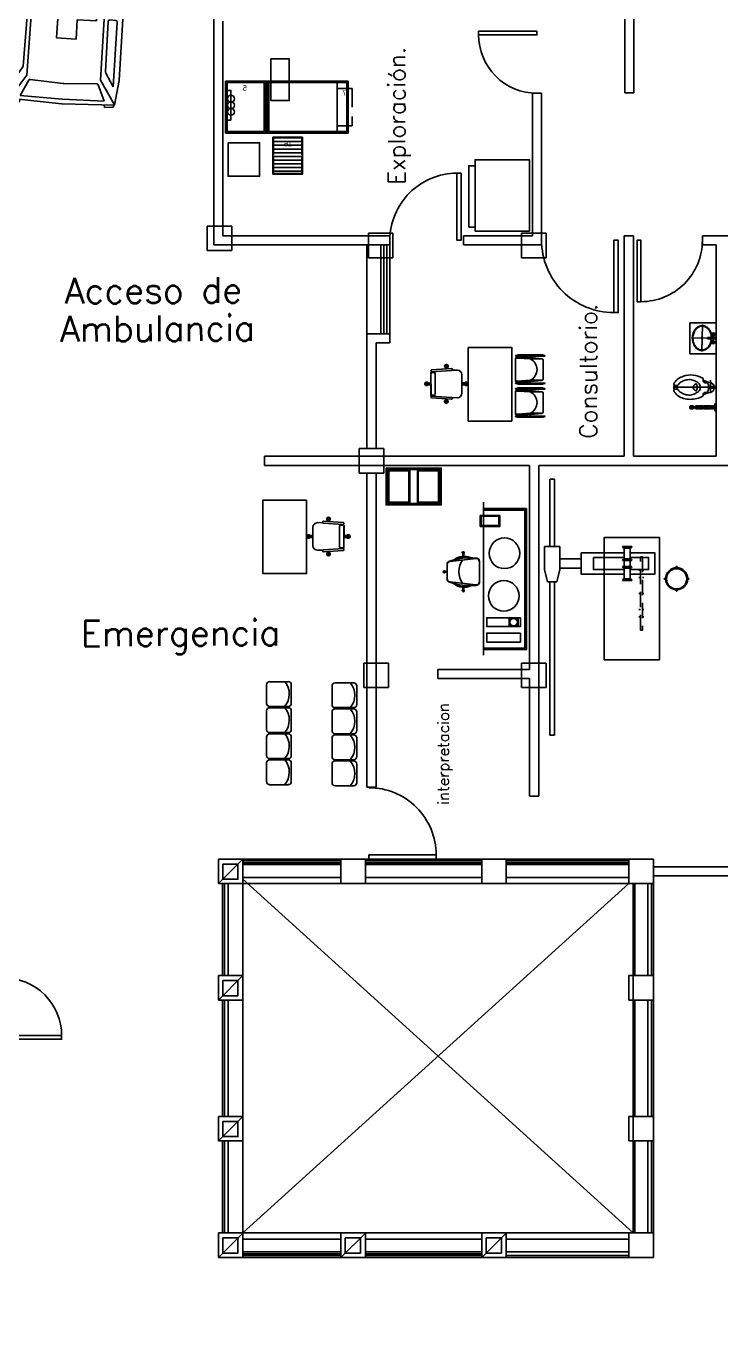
# Model space of a CAD drawing. Header units: millimetres. Extents: x -1615 to -538, y 177 to 397.
# Drawn here: x -799.21 to -787.87, y 265.32 to 286.72 of the extents above; entities that cross this region are included whole.
import ezdxf
from ezdxf.enums import TextEntityAlignment as Align

# ---------------------------------------------------------------- set-up
doc = ezdxf.new("R2010")
doc.units = ezdxf.units.MM
doc.linetypes.add('HIDDEN', pattern=[0.375, 0.25, -0.125])
for name, color, linetype in [('AUX', 8, 'Continuous'), ('LOCALES', 2, 'Continuous'), ('MOB', 7, 'Continuous'), ('MUEBLES', 9, 'Continuous'), ('MUROS', 1, 'Continuous'), ('MUROS2', 9, 'Continuous'), ('NOMBRES', 9, 'Continuous'), ('P-1', 1, 'Continuous'), ('TEX', 2, 'Continuous'), ('VENTANAS', 4, 'Continuous')]:
    doc.layers.add(name, color=color, linetype=linetype)
doc.styles.add('ROMANS', font='ROMANS.shx')
doc.styles.add('STYLE6', font='stylu.ttf', dxfattribs={"height": 0.1})

# ---------------------------------------------------------------- blocks, each defined once
blk = doc.blocks.new('OVALIN')
for p, q in [((0, -0.482), (0, 0)), ((0.11, -0.04), (-0.11, -0.04)), ((0.27, -0.267), (-0.27, -0.267))]:
    blk.add_line(p, q)
blk.add_lwpolyline([(0.017, -0.071, -0.057947), (0.094, -0.084, -0.080358), (0.171, -0.123, -0.109726), (0.229, -0.189, -0.129522), (0.25, -0.266, -0.129491), (0.229, -0.343, -0.109705), (0.171, -0.409, -0.080358), (0.094, -0.448, -0.070455), (0, -0.462, -0.070437), (-0.094, -0.448, -0.080344), (-0.171, -0.409, -0.109805), (-0.23, -0.343, -0.12938), (-0.25, -0.266, -0.129412), (-0.23, -0.189, -0.109828), (-0.171, -0.123, -0.080344), (-0.094, -0.084, -0.058052), (-0.017, -0.071, -0.05693)], format="xyb")
at = {"elevation": 0.472}
blk.add_lwpolyline([(0.016, -0.081, -0.057902), (0.091, -0.094, -0.080358), (0.165, -0.131, -0.109781), (0.221, -0.194, -0.129604), (0.24, -0.266, -0.129578), (0.221, -0.338, -0.109763), (0.165, -0.401, -0.080358), (0.091, -0.438, -0.070455), (0, -0.452, -0.070437), (-0.091, -0.438, -0.080344), (-0.165, -0.401, -0.109849), (-0.221, -0.338, -0.129486), (-0.24, -0.266, -0.129512), (-0.221, -0.194, -0.109867), (-0.165, -0.131, -0.080344), (-0.091, -0.094, -0.058006), (-0.016, -0.081, -0.05693)], format="xyb", dxfattribs=at)
for points in [[(-0.105, -0.04, 0.119733), (-0.08, -0.065, 0.119733), (-0.055, -0.04, 0.119733), (-0.08, -0.014, 0.119733)], [(0.105, -0.04, -0.119733), (0.08, -0.065, -0.119733), (0.055, -0.04, -0.119733), (0.08, -0.014, -0.119733)]]:
    blk.add_lwpolyline(points, format="xyb", close=True)
blk.add_lwpolyline([(-0.02, -0.007), (-0.013, -0.157), (0.012, -0.157), (0.02, -0.007)], close=True)
for centre, radius in [((-0.08, -0.04), 0.03), ((-0.08, -0.04), 0.00268), ((0, -0.266, 0.472), 0.0157), ((0.08, -0.04), 0.03), ((0.08, -0.04), 0.00268)]:
    blk.add_circle(centre, radius)
blk = doc.blocks.new('SILLA-1')
for p, q in [((-0.1, 0.244), (-0.189, 0.252)), ((-0.108, 0.254), (-0.108, 0.256)), ((-0.093, 0.239), (0.228, 0.195)), ((0.23, 0.225), (-0.091, 0.269)), ((-0.024, 0.26), (-0.021, 0.302)), ((-0.021, 0.302), (0.009, 0.3)), ((-0.017, 0.259), (-0.014, 0.302)), ((-0.002, 0.256), (0.001, 0.301)), ((0.006, 0.255), (0.009, 0.3)), ((-0.346, 0.052), (-0.348, 0.022)), ((-0.28, 0.024), (-0.348, 0.029)), ((-0.28, 0.017), (-0.348, 0.022)), ((-0.279, 0.04), (-0.347, 0.044)), ((-0.278, 0.047), (-0.346, 0.052)), ((-0.269, 0.182), (-0.29, -0.118)), ((0.167, 0.167), (0.144, -0.162)), ((0.217, 0.183), (0.188, 0.185)), ((0.213, -0.167), (0.236, 0.162)), ((0.215, -0.18), (0.24, 0.174)), ((0.228, 0.005), (0.296, 0)), ((0.229, 0.012), (0.297, 0.007)), ((0.239, 0.204), (0.239, 0.214)), ((0.297, 0.007), (0.295, -0.022)), ((-0.131, -0.202), (-0.22, -0.198)), ((-0.14, -0.211), (-0.14, -0.214)), ((-0.123, -0.199), (0.201, -0.199)), ((0.192, -0.186), (0.163, -0.184)), ((0.21, -0.209), (0.21, -0.219)), ((0.227, -0.01), (0.295, -0.015)), ((0.227, -0.018), (0.295, -0.022)), ((0.199, -0.228), (-0.125, -0.228)), ((-0.058, -0.228), (-0.06, -0.271)), ((-0.06, -0.271), (-0.031, -0.273)), ((-0.05, -0.228), (-0.053, -0.272)), ((-0.035, -0.228), (-0.038, -0.273)), ((-0.027, -0.228), (-0.031, -0.273))]:
    blk.add_line(p, q)
for points in [[(-0.376, 0.054), (-0.378, 0.024)], [(-0.278, 0.047), (-0.28, 0.017)], [(0.229, 0.012), (0.227, -0.018)]]:
    blk.add_lwpolyline(points)
for centre, radius, start, end in [((-0.194, 0.177), 0.075, 86.0766, 176.0766), ((-0.092, 0.253), 0.016, 86.0766, 176.0766), ((-0.092, 0.255), 0.016, 176.0766, 266.0766), ((-0.006, 0.301), 0.03, 296.0766, 236.0766), ((-0.006, 0.301), 0.0102, 356.0766, 176.0766), ((0.229, 0.215), 0.01, 356.0766, 86.0766), ((-0.347, 0.037), 0.03, 26.0766, 326.0766), ((-0.347, 0.037), 0.0102, 86.0766, 266.0766), ((0.187, 0.165), 0.02, 86.0766, 176.0766), ((0.216, 0.163), 0.02, 356.0766, 86.0766), ((0.218, 0.174), 0.0215, 359.1541, 79.6333), ((0.229, 0.205), 0.01, 266.0766, 356.0766), ((0.296, -0.007), 0.03, 206.0766, 146.0766), ((0.296, -0.007), 0.0102, 266.0766, 86.0766), ((-0.215, -0.123), 0.075, 176.0766, 266.0766), ((-0.124, -0.215), 0.016, 86.0766, 176.0766), ((-0.124, -0.212), 0.016, 176.0766, 266.0766), ((0.164, -0.164), 0.02, 176.0766, 266.0766), ((0.193, -0.166), 0.02, 266.0766, 356.0766), ((0.194, -0.177), 0.0215, 272.5199, 352.9991), ((0.2, -0.209), 0.01, 356.0766, 86.0766), ((-0.045, -0.272), 0.03, 116.0766, 56.0766), ((-0.045, -0.272), 0.0102, 176.0766, 356.0766), ((0.2, -0.218), 0.01, 266.0766, 356.0766)]:
    blk.add_arc(centre, radius, start, end)
blk = doc.blocks.new('8140127')
at = {"layer": 'MOB'}
for p, q in [((-0.248, 0.462), (-0.248, 0.042)), ((-0.248, 0.462), (-0.238, 0.462)), ((-0.248, 0.462), (-0.238, 0.462)), ((-0.248, 0.462), (-0.238, 0.462)), ((-0.248, 0.462), (-0.238, 0.462)), ((-0.248, 0.462), (-0.238, 0.462)), ((-0.248, 0.042), (-0.248, 0.462)), ((-0.238, 0.479), (-0.238, 0.487)), ((-0.238, 0.479), (-0.238, 0.48)), ((-0.238, 0.462), (-0.238, 0.48)), ((-0.238, 0.262), (-0.238, 0.48)), ((-0.238, 0.462), (-0.238, 0.432)), ((-0.228, 0.483), (-0.228, 0.487)), ((-0.228, 0.48), (-0.228, 0.483)), ((-0.228, 0.48), (-0.228, 0.477)), ((-0.228, 0.262), (-0.228, 0.48)), ((-0.228, 0.48), (-0.228, 0.262)), ((-0.184, 0.443), (-0.203, 0.252)), ((-0.184, 0.443), (-0.184, 0.443)), ((-0.178, 0.456), (-0.183, 0.252)), ((-0.164, 0.462), (0.148, 0.462)), ((0.167, 0.252), (0.161, 0.456)), ((0.168, 0.443), (0.187, 0.252)), ((0.212, 0.479), (0.212, 0.487)), ((0.212, 0.462), (0.212, 0.479)), ((0.212, 0.462), (0.212, 0.262)), ((0.212, 0.279), (0.212, 0.462)), ((0.222, 0.479), (0.222, 0.487)), ((0.222, 0.273), (0.222, 0.487)), ((0.222, 0.479), (0.222, 0.262)), ((0.222, 0.462), (0.232, 0.462)), ((0.232, 0.462), (0.232, 0.042)), ((-0.238, 0.262), (-0.238, 0.185)), ((-0.218, 0.252), (-0.203, 0.252)), ((-0.218, 0.252), (-0.203, 0.252)), ((-0.204, 0.242), (-0.218, 0.242)), ((-0.204, 0.242), (-0.211, 0.034)), ((-0.204, 0.242), (-0.203, 0.252)), ((-0.195, 0.052), (-0.183, 0.252)), ((-0.183, 0.252), (-0.183, 0.252)), ((0.181, 0.045), (0.167, 0.252)), ((0.187, 0.252), (0.195, 0.034)), ((0.202, 0.252), (0.187, 0.252)), ((0.187, 0.252), (0.202, 0.252)), ((0.202, 0.242), (0.187, 0.242)), ((0.212, 0.262), (0.212, 0.279)), ((0.222, 0.252), (0.222, 0.273)), ((0.222, 0.265), (0.222, 0.168)), ((0.222, 0.242), (0.222, 0.265)), ((0.222, 0.252), (0.222, 0.242)), ((0.222, 0.242), (0.222, 0.205)), ((-0.248, 0.042), (-0.238, 0.042)), ((-0.248, 0.042), (-0.238, 0.042)), ((-0.248, 0.042), (-0.238, 0.042)), ((-0.248, 0.042), (-0.238, 0.042)), ((-0.248, 0.042), (-0.238, 0.042)), ((-0.238, 0.185), (-0.238, 0.024)), ((-0.238, 0.042), (-0.238, 0.072)), ((-0.238, 0.042), (-0.238, 0.023)), ((-0.238, 0.024), (-0.238, 0.017)), ((-0.238, 0.024), (-0.238, 0.023)), ((-0.228, 0.205), (-0.228, 0.205)), ((-0.228, 0.185), (-0.228, 0.023)), ((-0.228, 0.023), (-0.228, 0.185)), ((-0.228, 0.024), (-0.228, 0.017)), ((-0.228, 0.024), (-0.228, 0.023)), ((-0.205, 0.205), (-0.218, 0.205)), ((-0.205, 0.195), (-0.218, 0.195)), ((-0.195, 0.042), (-0.195, 0.052)), ((-0.195, 0.042), (-0.195, 0.032)), ((-0.183, 0.012), (-0.192, 0.012)), ((-0.183, 0.012), (-0.166, 0.012)), ((-0.175, 0.012), (0.161, 0.012)), ((-0.166, 0.012), (-0.166, 0.013)), ((0.167, 0.012), (0.156, 0.012)), ((0.167, 0.012), (0.175, 0.012)), ((0.181, 0.045), (0.181, 0.032)), ((0.188, 0.205), (0.202, 0.205)), ((0.189, 0.195), (0.202, 0.195)), ((0.212, 0.185), (0.212, 0.024)), ((0.212, 0.024), (0.212, 0.017)), ((0.222, 0.185), (0.222, 0.024)), ((0.222, 0.042), (0.232, 0.042)), ((0.222, 0.024), (0.222, 0.017))]:
    blk.add_line(p, q, dxfattribs=at)
for centre in [(-0.233, 0.487), (0.217, 0.487), (-0.233, 0.017), (0.217, 0.017)]:
    blk.add_circle(centre, 0.005, dxfattribs=at)
for centre, radius, start, end in [((-0.164, 0.442), 0.02, 90, 177.2737), ((0.148, 0.442), 0.02, 2.7263, 90), ((-0.218, 0.262), 0.02, 180, 270), ((-0.218, 0.262), 0.01, 180, 270), ((-0.218, 0.262), 0.01, 180, 270), ((-0.008, 0.168), 0.194, 25.6954, 154.3046), ((0.202, 0.262), 0.01, 270, 0), ((0.202, 0.262), 0.02, 270, 360), ((-0.218, 0.185), 0.02, 90, 180), ((-0.218, 0.185), 0.01, 90, 180), ((-0.192, 0.032), 0.02, 175.2364, 270), ((-0.175, 0.032), 0.02, 180, 270), ((0.161, 0.032), 0.02, 270, 0), ((0.175, 0.032), 0.02, 270, 4.7636), ((0.202, 0.185), 0.02, 0, 90), ((0.202, 0.185), 0.01, 360, 90)]:
    blk.add_arc(centre, radius, start, end, dxfattribs=at)
blk = doc.blocks.new('RIEL')
at = {"layer": 'MOB'}
for p, q in [((0.017, 0.6), (-0.017, 0.6)), ((-0.017, 0.38), (-0.041, 0.38)), ((-0.017, 0.263), (-0.041, 0.263)), ((0.017, 0.38), (0.041, 0.38)), ((0.017, 0.263), (0.041, 0.263)), ((-0.017, 0), (-0.041, 0)), ((0.017, 0), (0.041, 0)), ((-0.017, -0.263), (-0.041, -0.263)), ((-0.017, -0.38), (-0.041, -0.38)), ((0.017, -0.263), (0.041, -0.263)), ((0.017, -0.38), (0.041, -0.38)), ((-0.017, -0.6), (0.017, -0.6))]:
    blk.add_line(p, q, dxfattribs=at)
at = {"layer": 'MOB', "linetype": 'HIDDEN'}
for p, q in [((-0.017, 0.6), (-0.017, -0.6)), ((0.017, -0.6), (0.017, 0.6))]:
    blk.add_line(p, q, dxfattribs=at)
blk = doc.blocks.new('1080102')
at = {"layer": 'MOB'}
for p, q in [((0.01, 0.184), (0.01, 0.169)), ((0.025, 0.184), (0.025, 0.169)), ((-0.178, -0.004), (-0.163, -0.004)), ((-0.178, -0.019), (-0.163, -0.019)), ((0.01, -0.191), (0.01, -0.206)), ((0.025, -0.191), (0.025, -0.206)), ((0.197, -0.004), (0.212, -0.004)), ((0.197, -0.019), (0.212, -0.019))]:
    blk.add_line(p, q, dxfattribs=at)
for radius in [0.18, 0.165]:
    blk.add_circle((0.017, -0.011), radius, dxfattribs=at)
for centre, start, end in [((0.017, 0.184), 358.8979, 181.1021), ((-0.178, -0.011), 88.8979, 271.1021), ((0.017, -0.206), 178.8979, 1.1021), ((0.212, -0.011), 268.8979, 91.1021)]:
    blk.add_arc(centre, 0.0075, start, end, dxfattribs=at)
blk = doc.blocks.new('2320105')
at = {"layer": 'MOB'}
for p, q in [((-0.122, 0.117), (-0.122, -0.063)), ((0.198, 0.117), (-0.122, 0.117)), ((0.183, 0.102), (-0.107, 0.102)), ((-0.107, -0.048), (-0.107, 0.102)), ((0.183, -0.048), (0.183, 0.102)), ((0.198, -0.063), (0.198, 0.117)), ((-0.122, -0.063), (0.198, -0.063)), ((0.183, -0.048), (-0.107, -0.048))]:
    blk.add_line(p, q, dxfattribs=at)
blk = doc.blocks.new('RAYX')
at = {"layer": 'MOB'}
for p, q in [((1.2625, 1.95), (1.3375, 1.95)), ((1.2625, 0.85), (1.2625, 1.95)), ((1.3375, 0.85), (1.3375, 1.95)), ((0, 0.85), (0.15, 0.85)), ((0.025, 0.825), (0.125, 0.825)), ((0.025, 0.825), (0.025, 0.65)), ((0.025, 0.65), (0.125, 0.65)), ((0.125, 0.825), (0.125, 0.65)), ((0.825, 0.65), (1.175, 0.65)), ((1.175, 0.85), (1.425, 0.85)), ((1.175, 0.475), (1.175, 0.85)), ((1.425, 0.475), (1.425, 0.85)), ((0, 0.625), (0.15, 0.625)), ((0, 0.525), (0.15, 0.525)), ((0.025, 0.625), (0.025, 0.525)), ((0.025, 0.5), (0.025, 0.325)), ((0.025, 0.5), (0.125, 0.5)), ((0.125, 0.625), (0.125, 0.525)), ((0.125, 0.5), (0.125, 0.325)), ((0.825, 0.5), (1.175, 0.5)), ((1.175, 0.475), (1.225, 0.275)), ((1.425, 0.475), (1.375, 0.275)), ((0, 0.3), (0.15, 0.3)), ((0.025, 0.325), (0.125, 0.325)), ((1.225, 0.275), (1.375, 0.275)), ((1.2625, 0.275), (1.2625, -2.225)), ((1.3375, 0.275), (1.3375, -2.225)), ((1.3375, -2.225), (1.2625, -2.225))]:
    blk.add_line(p, q, dxfattribs=at)
blk.add_lwpolyline([(-0.45, -1), (-0.45, 1), (0.45, 1), (0.45, -1)], close=True, dxfattribs=at)
for points in [[(0.025, 0.75), (-0.375, 0.75), (-0.375, 0.4), (0.025, 0.4)], [(0.025, 0.675), (-0.275, 0.675), (-0.275, 0.475), (0.025, 0.475)], [(0.825, 0.75), (0.125, 0.75)], [(0.125, 0.4), (0.825, 0.4), (0.825, 0.75)], [(0.125, 0.475), (0.625, 0.475), (0.625, 0.675)], [(0.625, 0.675), (0.125, 0.675)]]:
    blk.add_lwpolyline(points, dxfattribs=at)
for centre, start, end in [((0.025, 0.85), 180, 270), ((0.025, 0.625), 90, 180), ((0.125, 0.85), 270, 0), ((0.125, 0.625), 0, 90), ((0.025, 0.525), 180, 270), ((0.125, 0.525), 270, 0), ((0.025, 0.3), 90, 180), ((0.125, 0.3), 0, 90)]:
    blk.add_arc(centre, 0.025, start, end, dxfattribs=at)
blk = doc.blocks.new('8140069')
at = {"layer": 'MOB'}
for p, q in [((0.136, 0.259), (-0.109, 0.259)), ((0.022, 0.303), (0.005, 0.303)), ((0.005, 0.259), (0.005, 0.303)), ((0.022, 0.259), (0.022, 0.303)), ((-0.296, 0.002), (-0.296, -0.015)), ((-0.237, 0.002), (-0.296, 0.002)), ((-0.206, 0.002), (-0.228, 0.002)), ((-0.152, 0.214), (-0.203, -0.216)), ((0.179, 0.214), (0.23, -0.216)), ((0.233, 0.002), (0.261, 0.002)), ((0.27, 0.002), (0.323, 0.002)), ((0.323, -0.015), (0.323, 0.002)), ((-0.238, -0.015), (-0.296, -0.015)), ((-0.208, -0.015), (-0.229, -0.015)), ((0.235, -0.015), (0.262, -0.015)), ((0.271, -0.015), (0.323, -0.015)), ((-0.16, -0.271), (0.187, -0.271))]:
    blk.add_line(p, q, dxfattribs=at)
for centre, radius, start, end in [((0.878, -0.127), 1.092, 161.7814, 184.6561), ((-0.109, 0.209), 0.05, 90, 173.2188), ((-0.109, 0.209), 0.0431, 90, 173.2188), ((0.014, 0.303), 0.017, 297.5866, 239.2166), ((0.136, 0.209), 0.05, 6.7812, 90), ((0.136, 0.209), 0.0431, 6.7812, 90), ((-0.851, -0.127), 1.092, 355.3439, 18.2186), ((-0.296, -0.006), 0.017, 27.5866, 329.2166), ((0.016, -0.019), 0.254, 140.5502, 205.2273), ((0.016, -0.019), 0.246, 145.013, 200.7646), ((0.013, -0.263), 0.329, 54.682, 125.318), ((0.016, -0.019), 0.254, 331.6731, 42.45), ((0.016, -0.019), 0.246, 335.6246, 38.4986), ((0.323, -0.007), 0.017, 207.5866, 149.2166), ((-0.16, -0.221), 0.05, 173.2188, 270), ((-0.16, -0.221), 0.0431, 173.2188, 270), ((0.187, -0.221), 0.05, 270, 6.7812), ((0.187, -0.221), 0.0431, 270, 6.7812)]:
    blk.add_arc(centre, radius, start, end, dxfattribs=at)
blk = doc.blocks.new('MESEXP')
for p, q in [((-0.825, -0.35), (-0.825, 0.35)), ((-0.825, 0.35), (0.825, 0.35)), ((-0.679, 0.35), (-0.679, -0.35)), ((0.825, 0.35), (0.825, -0.35)), ((0.825, -0.35), (-0.825, -0.35))]:
    blk.add_line(p, q)
at = {"linetype": 'HIDDEN'}
blk.add_lwpolyline([(-0.679, -0.25), (-0.879, -0.25), (-0.879, 0.25), (-0.679, 0.25)], dxfattribs=at)
for points in [[(-0.805, -0.33), (0.245, -0.33), (0.245, 0.33), (-0.805, 0.33)], [(0.305, -0.33), (0.305, 0.33), (0.805, 0.33), (0.805, -0.33)], [(0.754, 0.174), (0.822, 0.174), (0.822, -0.224), (0.754, -0.224)]]:
    blk.add_lwpolyline(points, close=True)
blk.add_lwpolyline([(0.285, -0.35), (0.265, -0.35), (0.265, 0.35), (0.285, 0.35), (0.285, -0.35)])
for centre in [(0.754, 0.063), (0.754, -0.025), (0.754, -0.113)]:
    blk.add_circle(centre, 0.046)
blk = doc.blocks.new('3520105')
at = {"layer": 'MOB'}
for p, q in [((-0.195, -0.262), (-0.195, 0.238)), ((-0.195, 0.238), (0.205, 0.238)), ((-0.185, -0.002), (-0.185, 0.228)), ((-0.185, 0.228), (0.195, 0.228)), ((0.195, 0.198), (-0.185, 0.198)), ((0.195, 0.228), (0.195, -0.002)), ((0.205, 0.238), (0.205, -0.262)), ((0.195, 0.148), (-0.185, 0.148)), ((0.195, 0.098), (-0.185, 0.098)), ((0.195, 0.048), (-0.185, 0.048)), ((0.195, -0.002), (-0.185, -0.002)), ((-0.185, -0.252), (-0.185, -0.022)), ((0.195, -0.052), (-0.185, -0.052)), ((0.195, -0.102), (-0.185, -0.102)), ((0.195, -0.152), (-0.185, -0.152)), ((0.195, -0.022), (0.195, -0.252)), ((0.205, -0.002), (0.205, -0.002)), ((0.205, -0.022), (0.205, -0.022)), ((0.205, -0.262), (-0.195, -0.262)), ((0.195, -0.202), (-0.185, -0.202)), ((0.195, -0.252), (-0.185, -0.252))]:
    blk.add_line(p, q, dxfattribs=at)
blk = doc.blocks.new('COMBI')
for p, q in [((0.605, 1.001), (0.695, 1.004)), ((0.612, 0.791), (0.605, 1.001)), ((0.695, 1.004), (0.705, 0.829)), ((0.701, 0.898), (1.599, 0.926)), ((1.599, 0.926), (4.139, 0.946)), ((4.139, 0.946), (4.568, 0.894)), ((0.046, 0.27), (0.112, 0.836)), ((0.19, 0.831), (0.131, 0.357)), ((0.161, 0.881), (0.609, 0.895)), ((0.343, 0.851), (0.19, 0.831)), ((0.364, 0.892), (0.343, 0.851)), ((0.401, 0.714), (0.366, 0.651)), ((0.524, 0.793), (0.508, 0.79)), ((1.556, 0.834), (0.56, 0.811)), ((1.053, 0.603), (0.607, 0.784)), ((1.102, 0.652), (0.736, 0.815)), ((1.581, 0.811), (1.594, 0.685)), ((1.903, 0.696), (1.908, 0.812)), ((2.982, 0.684), (1.928, 0.669)), ((2.991, 0.842), (1.933, 0.836)), ((3.017, 0.815), (3.007, 0.707)), ((3.112, 0.712), (3.113, 0.818)), ((4.001, 0.698), (3.138, 0.686)), ((4.254, 0.85), (3.139, 0.843)), ((4.254, 0.85), (4.014, 0.702)), ((4.561, 0.891), (4.155, 0.627)), ((4.235, 0.588), (4.508, 0.714)), ((4.508, 0.714), (4.522, -0.007)), ((4.568, 0.894), (4.603, -0.004)), ((4.601, 0.875), (4.57, 0.88)), ((4.617, 0.724), (4.575, 0.715)), ((4.601, 0.875), (4.617, 0.724)), ((0.366, 0.651), (0.322, 0.272)), ((0.993, 0.657), (0.922, 0.29)), ((4.155, 0.627), (1.053, 0.603)), ((1.569, 0.657), (1.102, 0.652)), ((4.252, -0.001), (4.221, 0.564)), ((0.084, 0.329), (0.073, 0.206)), ((0.131, 0.357), (0.084, 0.329)), ((0.922, 0.29), (0.895, -0.014)), ((0.922, -0.309), (0.895, -0.006)), ((4.252, -0.018), (4.221, -0.583)), ((4.508, -0.733), (4.522, -0.013)), ((4.568, -0.914), (4.603, -0.016)), ((0.046, -0.29), (0.112, -0.855)), ((0.084, -0.349), (0.073, -0.226)), ((0.131, -0.376), (0.084, -0.349)), ((0.19, -0.85), (0.131, -0.376)), ((0.366, -0.67), (0.322, -0.292)), ((0.993, -0.676), (0.922, -0.309)), ((0.401, -0.733), (0.366, -0.67)), ((1.053, -0.623), (0.607, -0.803)), ((1.102, -0.671), (0.736, -0.834)), ((4.155, -0.646), (1.053, -0.623)), ((1.569, -0.677), (1.102, -0.671)), ((4.561, -0.91), (4.155, -0.646)), ((4.235, -0.607), (4.508, -0.733)), ((0.161, -0.9), (0.609, -0.914)), ((0.343, -0.871), (0.19, -0.85)), ((0.364, -0.911), (0.343, -0.871)), ((0.524, -0.812), (0.508, -0.81)), ((1.556, -0.853), (0.56, -0.83)), ((0.612, -0.81), (0.605, -1.02)), ((0.695, -1.023), (0.705, -0.848)), ((1.581, -0.83), (1.594, -0.705)), ((1.903, -0.715), (1.908, -0.831)), ((2.982, -0.703), (1.928, -0.688)), ((2.991, -0.862), (1.933, -0.855)), ((3.017, -0.834), (3.007, -0.726)), ((3.112, -0.731), (3.113, -0.838)), ((4.001, -0.717), (3.138, -0.705)), ((4.254, -0.869), (3.139, -0.863)), ((4.254, -0.869), (4.014, -0.721)), ((4.601, -0.894), (4.57, -0.9)), ((4.617, -0.743), (4.575, -0.734)), ((4.601, -0.894), (4.617, -0.743)), ((0.605, -1.02), (0.695, -1.023)), ((0.701, -0.917), (1.599, -0.946)), ((1.599, -0.946), (4.139, -0.965)), ((4.139, -0.965), (4.568, -0.914))]:
    blk.add_line(p, q)
for centre, radius, start, end in [((0.162, 0.83), 0.0508, 91.8164, 173.4043), ((0.534, 0.64), 0.152, 99.8923, 151.0161), ((0.55, 0.643), 0.152, 67.9422, 99.8923), ((0.562, 0.735), 0.0762, 91.328, 118.506), ((1.556, 0.808), 0.0254, 6.0612, 90.3434), ((1.569, 0.683), 0.0254, 270.6505, 6.0612), ((1.928, 0.694), 0.0254, 177.5285, 270.8029), ((1.933, 0.811), 0.0254, 90.3434, 177.5285), ((2.981, 0.709), 0.0254, 270.8029, 354.6952), ((2.992, 0.817), 0.0254, 354.6952, 90.3434), ((3.138, 0.711), 0.0254, 179.4021, 270.8029), ((3.139, 0.818), 0.0254, 90.3434, 179.4021), ((4, 0.723), 0.0254, 270.8029, 301.6421), ((4.246, 0.565), 0.0254, 114.8035, 183.2131), ((2.469, -0.01), 2.438, 173.4043, 186.5957), ((2.744, -0.01), 2.438, 173.3562, 186.6438), ((2.502, -0.01), 2.438, 174.9171, 185.0829), ((4.1, -0.01), 0.152, 356.7869, 3.2131), ((4.37, -0.01), 0.152, 358.8622, 1.1378), ((4.451, -0.01), 0.152, 357.7943, 2.2057), ((4.246, -0.584), 0.0254, 176.7869, 245.1965), ((0.162, -0.849), 0.0508, 186.5957, 268.1836), ((0.534, -0.659), 0.152, 208.9839, 260.1077), ((0.55, -0.662), 0.152, 260.1077, 292.0578), ((0.562, -0.754), 0.0762, 241.494, 268.672), ((1.556, -0.828), 0.0254, 269.6566, 353.9388), ((1.569, -0.702), 0.0254, 353.9388, 89.3495), ((1.928, -0.714), 0.0254, 89.1971, 182.4715), ((1.933, -0.83), 0.0254, 182.4715, 269.6566), ((2.981, -0.728), 0.0254, 5.3048, 89.1971), ((2.992, -0.836), 0.0254, 269.6566, 5.3048), ((3.138, -0.731), 0.0254, 89.1971, 180.5979), ((3.139, -0.837), 0.0254, 180.5979, 269.6566), ((4, -0.743), 0.0254, 58.3579, 89.1971)]:
    blk.add_arc(centre, radius, start, end)
blk = doc.blocks.new('ambu')
at = {"color": 7}
for points in [[(-0.513, -1.206), (-0.724, -1.416), (-1.422, -0.712), (-1.21, -0.503)], [(-0.6, -1.206), (-0.724, -1.328), (-1.334, -0.713), (-1.211, -0.59)]]:
    blk.add_lwpolyline(points, close=True, dxfattribs=at)
at = {"color": 1}
blk.add_lwpolyline([(-1.766, -2.42), (-1.541, -2.197), (-1.764, -1.972), (-1.539, -1.749), (-1.762, -1.524), (-1.987, -1.747), (-2.21, -1.522), (-2.434, -1.745), (-2.212, -1.97), (-2.436, -2.193), (-2.213, -2.418), (-1.989, -2.195)], close=True, dxfattribs=at)
at = {"color": 7, "xscale": 0.950040089999887, "yscale": 0.9500400899999022, "zscale": 0.9500400899999422, "rotation": 224.7616360423274}
blk.add_blockref('COMBI', (0.027, 0.014), dxfattribs=at)

msp = doc.modelspace()

# ---------------------------------------------------------------- hatches: boundary and pattern name
at = {"layer": 'MOB'}
h = msp.add_hatch(dxfattribs=at)
h.set_pattern_fill('AR-SAND', color=3, scale=0.03, style=0)
h.set_pattern_definition([(37.5, (-1402.8785, 253.7085), (-0.048001, 1.4682397), [0, -1.15824, 0, -1.2954, 0, -1.23825]), (7.5, (-1402.8785, 253.7085), (1.34857, 2.1504753), [0, -0.62484, 0, -1.04394, 0, -0.40005]), (327.5, (-1403.8158, 253.7085), (2.372977, 0.0043116), [0, -0.381, 0, -1.3716, 0, -1.7907]), (317.5, (-1403.8158, 253.7085), (2.2906694, 0.668788), [0, -0.1905, 0, -0.89916, 0, -1.0287])])
h.paths.add_polyline_path([(-758.837, 347.215), (-812.758, 335.518), (-812.758, 334.673), (-803.9, 334.673), (-803.9, 329.947), (-799.313, 325.307), (-782.89, 325.307), (-782.89, 328.837), (-770.72, 328.837), (-770.72, 325.456), (-758.098, 325.456), (-758.098, 303.87), (-760.597, 303.87), (-760.597, 297.006), (-760.508, 297.006), (-760.508, 296.905), (-758.397, 296.905), (-758.397, 296.975), (-757.997, 296.975), (-757.997, 296.575), (-758.097, 296.575), (-758.097, 283.471), (-757.975, 283.471), (-757.975, 283.071), (-758.375, 283.071), (-758.375, 283.155), (-760.375, 283.155), (-760.375, 283.044), (-760.597, 283.044), (-760.597, 279.854), (-760.455, 279.854), (-760.455, 279.705), (-746.972, 279.705), (-746.972, 272.855), (-749.274, 272.855), (-749.274, 265.205), (-745.307, 265.205), (-745.307, 253.28), (-736.306, 250.855), (-741.501, 261.951)])
h.paths.add_polyline_path([(-804.753, 325.526), (-813.904, 325.526), (-813.904, 323.04), (-804.753, 323.04, 1)])
h.paths.add_polyline_path([(-793.647, 300.355), (-811.904, 300.355, 0.414214), (-813.754, 298.505), (-813.754, 296.366, 0.414214), (-811.904, 294.516), (-809.75, 294.516), (-812.618, 297.384), (-810.638, 299.364), (-808.978, 297.704), (-806.998, 299.684), (-805.338, 298.024), (-803.678, 299.684), (-798.51, 294.516), (-796.147, 294.516), (-796.147, 296.613), (-796.208, 296.613), (-796.208, 297.013), (-795.808, 297.013), (-795.808, 296.905), (-793.688, 296.905), (-793.688, 297.074), (-793.647, 297.074)])
h.paths.add_polyline_path([(-803.388, 289.162), (-812.035, 289.162, 1), (-812.035, 285.962), (-803.388, 285.962, 1)])
h.paths.add_polyline_path([(-799.655, 280.258, 0.414214), (-800.005, 280.608), (-808.772, 280.608), (-808.772, 279.83), (-808.372, 279.83), (-808.372, 279.73), (-805.772, 279.73), (-805.772, 279.83), (-805.372, 279.83), (-805.372, 279.73), (-802.772, 279.73), (-802.772, 279.83), (-802.372, 279.83), (-802.372, 279.73), (-799.772, 279.73), (-799.772, 279.83), (-799.655, 279.83)], flags=17)
h.paths.add_polyline_path([(-808.722, 254.706), (-812.247, 254.706), (-812.247, 274.904), (-810.647, 274.904), (-810.647, 280.608), (-810.904, 280.608, 0.414214), (-813.754, 277.758), (-813.754, 253.219, 0.315329), (-806.85, 243.36), (-785.107, 237.258, 0.496821), (-778.947, 241.928), (-778.947, 245.98), (-808.722, 245.98)])
h.paths.add_polyline_path([(-753.647, 257.705), (-763.747, 257.705), (-763.747, 261.081), (-765.147, 261.081), (-765.147, 257.78, -1), (-770.297, 257.78), (-770.297, 261.081), (-772.147, 261.08), (-772.147, 257.774, 0.413999), (-767.725, 253.355), (-753.647, 253.355)], flags=17)
h.paths.add_polyline_path([(-754.727, 229.822, 0.978274), (-755.051, 228.667), (-737.051, 223.615), (-736.65, 225.175)])
h = msp.add_hatch(dxfattribs=at)
h.set_pattern_fill('GRASS', color=3, scale=0.05, style=0)
h.set_pattern_definition([(90, (-1505.3727, 255.352), (-0.898025, 0.898025), [0.238125, -1.557925]), (45, (-1505.3727, 255.352), (-0.8980256, 0.8980256), [0.238125, -1.031875]), (135, (-1505.3727, 255.352), (-0.8980256, -0.8980256), [0.238125, -1.031875])])
h.paths.add_polyline_path([(-758.837, 347.215), (-812.758, 335.518), (-812.758, 334.673), (-803.9, 334.673), (-803.9, 329.947), (-799.313, 325.307), (-782.89, 325.307), (-782.89, 328.837), (-770.72, 328.837), (-770.72, 325.456), (-758.098, 325.456), (-758.098, 303.87), (-760.597, 303.87), (-760.597, 297.006), (-760.508, 297.006), (-760.508, 296.905), (-758.397, 296.905), (-758.397, 296.975), (-757.997, 296.975), (-757.997, 296.575), (-758.097, 296.575), (-758.097, 283.471), (-757.975, 283.471), (-757.975, 283.071), (-758.375, 283.071), (-758.375, 283.155), (-760.375, 283.155), (-760.375, 283.044), (-760.597, 283.044), (-760.597, 279.854), (-760.455, 279.854), (-760.455, 279.705), (-746.972, 279.705), (-746.972, 272.855), (-749.274, 272.855), (-749.274, 265.205), (-745.307, 265.205), (-745.307, 253.28), (-736.306, 250.855), (-741.501, 261.951)])
h.paths.add_polyline_path([(-804.753, 325.526), (-813.904, 325.526), (-813.904, 323.04), (-804.753, 323.04, 1)])
h.paths.add_polyline_path([(-793.647, 300.355), (-811.904, 300.355, 0.414214), (-813.754, 298.505), (-813.754, 296.366, 0.414214), (-811.904, 294.516), (-809.75, 294.516), (-812.618, 297.384), (-810.638, 299.364), (-808.978, 297.704), (-806.998, 299.684), (-805.338, 298.024), (-803.678, 299.684), (-798.51, 294.516), (-796.147, 294.516), (-796.147, 296.613), (-796.208, 296.613), (-796.208, 297.013), (-795.808, 297.013), (-795.808, 296.905), (-793.688, 296.905), (-793.688, 297.074), (-793.647, 297.074)])
h.paths.add_polyline_path([(-803.388, 289.162), (-812.035, 289.162, 1), (-812.035, 285.962), (-803.388, 285.962, 1)])
h.paths.add_polyline_path([(-799.655, 280.258, 0.414214), (-800.005, 280.608), (-808.772, 280.608), (-808.772, 279.83), (-808.372, 279.83), (-808.372, 279.73), (-805.772, 279.73), (-805.772, 279.83), (-805.372, 279.83), (-805.372, 279.73), (-802.772, 279.73), (-802.772, 279.83), (-802.372, 279.83), (-802.372, 279.73), (-799.772, 279.73), (-799.772, 279.83), (-799.655, 279.83)], flags=17)
h.paths.add_polyline_path([(-808.722, 254.706), (-812.247, 254.706), (-812.247, 274.904), (-810.647, 274.904), (-810.647, 280.608), (-810.904, 280.608, 0.414214), (-813.754, 277.758), (-813.754, 253.219, 0.315329), (-806.85, 243.36), (-785.107, 237.258, 0.496821), (-778.947, 241.928), (-778.947, 245.98), (-808.722, 245.98)])
h.paths.add_polyline_path([(-753.647, 257.705), (-763.747, 257.705), (-763.747, 261.081), (-765.147, 261.081), (-765.147, 257.78, -1), (-770.297, 257.78), (-770.297, 261.081), (-772.147, 261.08), (-772.147, 257.774, 0.413999), (-767.725, 253.355), (-753.647, 253.355)], flags=17)
h.paths.add_polyline_path([(-754.727, 229.822, 0.978274), (-755.051, 228.667), (-737.051, 223.615), (-736.65, 225.175)])

# ---------------------------------------------------------------- linework, layer by layer
at = {"color": 253}
for p, q in [((-795.286, 275.672), (-795.286, 275.976)), ((-795.236, 276.026), (-794.932, 276.026)), ((-794.881, 275.976), (-794.881, 275.672)), ((-794.216, 275.653), (-794.216, 275.957)), ((-794.166, 276.008), (-793.862, 276.008)), ((-793.811, 275.957), (-793.811, 275.653)), ((-795.286, 275.246), (-795.286, 275.55)), ((-795.236, 275.621), (-794.932, 275.621)), ((-795.236, 275.601), (-794.932, 275.601)), ((-794.881, 275.55), (-794.881, 275.246)), ((-794.216, 275.228), (-794.216, 275.532)), ((-794.166, 275.603), (-793.862, 275.603)), ((-794.166, 275.583), (-793.862, 275.583)), ((-793.811, 275.532), (-793.811, 275.228)), ((-795.286, 274.821), (-795.286, 275.125)), ((-795.236, 275.196), (-794.932, 275.196)), ((-795.236, 275.176), (-794.932, 275.176)), ((-794.881, 275.125), (-794.881, 274.821)), ((-794.216, 274.803), (-794.216, 275.107)), ((-794.166, 275.177), (-793.862, 275.177)), ((-794.166, 275.157), (-793.862, 275.157)), ((-793.811, 275.107), (-793.811, 274.803)), ((-795.286, 274.396), (-795.286, 274.7)), ((-795.236, 274.77), (-794.932, 274.77)), ((-795.236, 274.75), (-794.932, 274.75)), ((-794.881, 274.7), (-794.881, 274.396)), ((-794.216, 274.377), (-794.216, 274.681)), ((-794.166, 274.752), (-793.862, 274.752)), ((-794.166, 274.732), (-793.862, 274.732)), ((-793.811, 274.681), (-793.811, 274.377)), ((-794.932, 274.345), (-795.236, 274.345)), ((-793.862, 274.327), (-794.166, 274.327))]:
    msp.add_line(p, q, dxfattribs=at)
msp.add_lwpolyline([(-795.672, 272.73), (-789.3, 272.73), (-789.3, 267.03), (-795.672, 267.03)], close=True)
for centre, radius, start, end in [((-795.236, 275.976), 0.0507, 90, 180), ((-795.226, 275.825), 0.312, 319.2011, 40.3291), ((-794.932, 275.976), 0.0507, 360, 90), ((-794.166, 275.957), 0.0507, 90, 180), ((-794.156, 275.806), 0.312, 319.2011, 40.3291), ((-793.862, 275.957), 0.0507, 360, 90), ((-795.236, 275.672), 0.0507, 180, 270), ((-795.236, 275.55), 0.0507, 90, 180), ((-795.226, 275.399), 0.312, 319.2011, 40.3291), ((-794.932, 275.672), 0.0507, 270, 360), ((-794.932, 275.55), 0.0507, 360, 90), ((-794.166, 275.653), 0.0507, 180, 270), ((-794.166, 275.532), 0.0507, 90, 180), ((-794.156, 275.381), 0.312, 319.2011, 40.3291), ((-793.862, 275.653), 0.0507, 270, 360), ((-793.862, 275.532), 0.0507, 360, 90), ((-795.236, 275.246), 0.0507, 180, 270), ((-795.236, 275.125), 0.0507, 90, 180), ((-795.226, 274.974), 0.312, 319.2011, 40.3291), ((-794.932, 275.246), 0.0507, 270, 360), ((-794.932, 275.125), 0.0507, 360, 90), ((-794.166, 275.228), 0.0507, 180, 270), ((-794.166, 275.107), 0.0507, 90, 180), ((-794.156, 274.956), 0.312, 319.2011, 40.3291), ((-793.862, 275.228), 0.0507, 270, 360), ((-793.862, 275.107), 0.0507, 360, 90), ((-795.236, 274.821), 0.0507, 180, 270), ((-795.236, 274.7), 0.0507, 90, 180), ((-795.226, 274.549), 0.312, 319.2011, 40.3291), ((-794.932, 274.821), 0.0507, 270, 360), ((-794.932, 274.7), 0.0507, 360, 90), ((-794.166, 274.803), 0.0507, 180, 270), ((-794.166, 274.681), 0.0507, 90, 180), ((-794.156, 274.53), 0.312, 319.2011, 40.3291), ((-793.862, 274.803), 0.0507, 270, 360), ((-793.862, 274.681), 0.0507, 360, 90), ((-795.236, 274.396), 0.0507, 180, 270), ((-794.932, 274.396), 0.0507, 270, 360), ((-794.166, 274.377), 0.0507, 180, 270), ((-793.862, 274.377), 0.0507, 270, 360)]:
    msp.add_arc(centre, radius, start, end, dxfattribs=at)
at = {"layer": 'MOB'}
msp.add_line((-791.744, 276.459), (-791.744, 278.958), dxfattribs=at)
for points in [[(-791.992, 281.48), (-791.992, 280.28), (-791.282, 280.279), (-791.281, 281.479)], [(-793.335, 279.512), (-792.435, 279.512), (-792.435, 278.912), (-793.335, 278.912)], [(-793.311, 279.488), (-792.458, 279.488), (-792.458, 278.935), (-793.311, 278.935)], [(-793.303, 279.48), (-792.947, 279.48), (-792.947, 278.943), (-793.303, 278.943)], [(-793.289, 279.466), (-792.961, 279.466), (-792.961, 278.958), (-793.289, 278.958)], [(-792.823, 279.48), (-792.466, 279.48), (-792.466, 278.943), (-792.823, 278.943)], [(-792.808, 279.466), (-792.481, 279.466), (-792.481, 278.958), (-792.808, 278.958)], [(-794.633, 278.989), (-794.633, 277.789), (-795.344, 277.789), (-795.344, 278.989)], [(-791.143, 277.069), (-791.692, 277.069), (-791.692, 276.925), (-791.143, 276.925)], [(-791.181, 277.058), (-791.323, 277.058), (-791.323, 276.936), (-791.181, 276.936)], [(-791.143, 276.818), (-791.692, 276.818), (-791.692, 276.673), (-791.143, 276.673)]]:
    msp.add_lwpolyline(points, close=True, dxfattribs=at)
for points in [[(-791.744, 276.551), (-791.044, 276.551), (-791.044, 278.851), (-791.744, 278.851)], [(-791.744, 276.575), (-791.068, 276.575), (-791.068, 278.827), (-791.744, 278.827)]]:
    msp.add_lwpolyline(points, dxfattribs=at)
for centre, radius in [((-791.402, 278.121), 0.25), ((-791.413, 277.427), 0.25), ((-791.253, 276.997), 0.061)]:
    msp.add_circle(centre, radius, dxfattribs=at)
at = {"layer": 'MUEBLES'}
for points in [[(-791.824, 286.582), (-790.872, 286.582), (-790.872, 286.642), (-791.824, 286.642), (-791.824, 286.582, 0.414214), (-790.872, 285.63, 0.414214)], [(-792.177, 284.324), (-792.177, 283.23), (-792.109, 283.23), (-792.109, 284.324), (-792.177, 284.324, 0.414214), (-793.272, 283.23, 0.414214)], [(-789.618, 282.051), (-789.618, 283.23), (-789.544, 283.23), (-789.544, 282.051), (-789.618, 282.051, -0.414214), (-790.797, 283.23, -0.414214)], [(-789.174, 282.228), (-789.174, 283.23), (-789.237, 283.23), (-789.237, 282.228), (-789.174, 282.228, 0.414214), (-788.172, 283.23, 0.414214)], [(-792.517, 273.199), (-793.614, 273.199), (-793.614, 273.13), (-792.517, 273.13), (-792.517, 273.199, 0.414214), (-793.614, 274.296, 0.414214)], [(-798.63, 270.249), (-799.573, 270.249), (-799.573, 270.19), (-798.63, 270.19), (-798.63, 270.249, 0.414214), (-799.573, 271.192, 0.414214)]]:
    msp.add_lwpolyline(points, format="xyb", dxfattribs=at)
for points in [[(-795.213, 286.193), (-794.915, 286.193), (-794.915, 285.509), (-795.213, 285.509)], [(-795.913, 284.822), (-795.399, 284.822), (-795.399, 284.276), (-795.913, 284.276)], [(-791.881, 283.376), (-791.881, 284.543), (-790.995, 284.543), (-790.995, 283.376)], [(-791.984, 283.444), (-791.984, 284.447), (-791.881, 284.447), (-791.881, 283.444)]]:
    msp.add_lwpolyline(points, close=True, dxfattribs=at)
at = {"layer": 'MUROS'}
for p, q in [((-796.147, 283.155), (-796.147, 286.955)), ((-795.997, 283.305), (-795.997, 286.805)), ((-790.947, 285.63), (-790.797, 285.63)), ((-790.947, 283.305), (-790.947, 285.63)), ((-790.797, 283.155), (-790.797, 285.63)), ((-796.252, 283.461), (-795.852, 283.461)), ((-796.252, 283.061), (-796.252, 283.461)), ((-795.852, 283.061), (-795.852, 283.461)), ((-793.272, 283.305), (-795.997, 283.305)), ((-793.622, 283.345), (-793.222, 283.345)), ((-793.622, 282.945), (-793.622, 283.345)), ((-793.272, 283.155), (-793.272, 283.305)), ((-793.222, 282.945), (-793.222, 283.345)), ((-792.072, 283.155), (-792.072, 283.305)), ((-792.072, 283.305), (-790.947, 283.305)), ((-791.122, 283.345), (-790.722, 283.345)), ((-791.122, 282.945), (-791.122, 283.345)), ((-790.722, 282.945), (-790.722, 283.345)), ((-789.447, 279.705), (-789.447, 283.305)), ((-789.447, 283.305), (-789.297, 283.305)), ((-789.297, 279.705), (-789.297, 283.305)), ((-788.172, 283.155), (-788.172, 283.305)), ((-785.372, 283.305), (-788.172, 283.305)), ((-796.252, 283.061), (-795.852, 283.061)), ((-793.272, 283.155), (-796.147, 283.155)), ((-792.072, 283.155), (-790.797, 283.155)), ((-787.947, 283.155), (-788.172, 283.155)), ((-787.947, 279.705), (-787.947, 283.155)), ((-793.622, 282.945), (-793.222, 282.945)), ((-791.122, 282.945), (-790.722, 282.945)), ((-793.647, 279.83), (-793.647, 281.705)), ((-793.647, 281.705), (-793.272, 281.705)), ((-793.272, 281.555), (-793.272, 281.705)), ((-793.497, 279.83), (-793.497, 281.555)), ((-793.497, 281.555), (-793.272, 281.555)), ((-793.772, 279.83), (-793.772, 279.43)), ((-793.372, 279.83), (-793.772, 279.83)), ((-793.372, 279.83), (-793.372, 279.43)), ((-795.319, 279.705), (-789.447, 279.705)), ((-795.319, 279.705), (-795.319, 279.555)), ((-795.319, 279.555), (-790.992, 279.555)), ((-790.992, 276.226), (-790.992, 279.555)), ((-790.842, 279.555), (-787.692, 279.555)), ((-790.842, 274.155), (-790.842, 279.555)), ((-787.947, 279.705), (-789.297, 279.705)), ((-787.947, 279.555), (-788.047, 279.555)), ((-793.372, 279.43), (-793.772, 279.43)), ((-793.647, 279.43), (-793.647, 274.305)), ((-793.497, 279.43), (-793.497, 274.305)), ((-793.697, 276.33), (-793.297, 276.33)), ((-793.697, 275.93), (-793.697, 276.33)), ((-793.297, 275.93), (-793.297, 276.33)), ((-792.488, 276.226), (-792.488, 276.076)), ((-792.488, 276.226), (-790.992, 276.226)), ((-791.122, 276.33), (-790.722, 276.33)), ((-791.122, 275.93), (-791.122, 276.33)), ((-790.722, 275.93), (-790.722, 276.33)), ((-793.697, 275.93), (-793.297, 275.93)), ((-792.488, 276.076), (-790.992, 276.076)), ((-791.122, 275.93), (-790.722, 275.93)), ((-790.992, 274.155), (-790.992, 276.076)), ((-793.647, 274.305), (-793.497, 274.305)), ((-790.842, 274.155), (-790.992, 274.155)), ((-796.072, 273.13), (-796.072, 272.73)), ((-795.672, 273.13), (-796.072, 273.13)), ((-795.672, 273.128), (-796.072, 272.73)), ((-795.672, 273.13), (-795.672, 272.73)), ((-793.672, 273.13), (-794.072, 273.13)), ((-794.072, 273.13), (-794.072, 272.73)), ((-793.672, 273.13), (-793.672, 272.73)), ((-791.372, 273.13), (-791.772, 273.13)), ((-791.772, 273.13), (-791.772, 272.73)), ((-791.372, 273.13), (-791.372, 272.73)), ((-788.972, 273.13), (-789.372, 273.13)), ((-789.372, 273.13), (-789.372, 272.73)), ((-788.972, 273.13), (-788.972, 272.73)), ((-788.972, 273.005), (-785.197, 273.005)), ((-795.672, 272.73), (-796.072, 272.73)), ((-793.672, 272.73), (-794.072, 272.73)), ((-791.372, 272.73), (-791.772, 272.73)), ((-788.972, 272.73), (-789.372, 272.73)), ((-788.972, 272.855), (-785.197, 272.855)), ((-796.072, 271.23), (-796.072, 270.83)), ((-795.672, 271.23), (-796.072, 271.23)), ((-795.672, 271.228), (-796.072, 270.83)), ((-795.672, 271.23), (-795.672, 270.83)), ((-788.972, 271.23), (-789.372, 271.23)), ((-789.372, 271.23), (-789.372, 270.83)), ((-788.972, 271.23), (-788.972, 270.83)), ((-795.672, 270.83), (-796.072, 270.83)), ((-788.972, 270.83), (-789.372, 270.83)), ((-795.672, 268.93), (-796.072, 268.93)), ((-796.072, 268.93), (-796.072, 268.53)), ((-795.672, 268.928), (-796.072, 268.53)), ((-795.672, 268.93), (-795.672, 268.53)), ((-788.972, 268.93), (-789.372, 268.93)), ((-789.372, 268.93), (-789.372, 268.53)), ((-788.972, 268.93), (-788.972, 268.53)), ((-795.672, 268.53), (-796.072, 268.53)), ((-788.972, 268.53), (-789.372, 268.53)), ((-796.072, 267.03), (-796.072, 266.63)), ((-795.672, 267.03), (-796.072, 267.03)), ((-795.672, 267.028), (-796.072, 266.63)), ((-795.672, 267.03), (-795.672, 266.63)), ((-793.672, 267.03), (-794.072, 267.03)), ((-794.072, 267.03), (-794.072, 266.63)), ((-793.672, 267.028), (-794.072, 266.63)), ((-793.672, 267.03), (-793.672, 266.63)), ((-791.372, 267.03), (-791.772, 267.03)), ((-791.772, 267.03), (-791.772, 266.63)), ((-791.372, 267.028), (-791.772, 266.63)), ((-791.372, 267.03), (-791.372, 266.63)), ((-788.972, 267.03), (-789.372, 267.03)), ((-789.372, 267.03), (-789.372, 266.63)), ((-788.972, 267.03), (-788.972, 266.63)), ((-795.672, 266.63), (-796.072, 266.63)), ((-793.672, 266.63), (-794.072, 266.63)), ((-791.372, 266.63), (-791.772, 266.63)), ((-788.972, 266.63), (-789.372, 266.63))]:
    msp.add_line(p, q, dxfattribs=at)
for points in [[(-795.753, 273.047), (-795.753, 272.801), (-796, 272.801), (-796, 273.047)], [(-795.753, 271.147), (-795.753, 270.901), (-796, 270.901), (-796, 271.147)], [(-795.753, 268.847), (-795.753, 268.601), (-796, 268.601), (-796, 268.847)], [(-795.753, 266.947), (-795.753, 266.701), (-796, 266.701), (-796, 266.947)], [(-793.753, 266.947), (-793.753, 266.701), (-794, 266.701), (-794, 266.947)], [(-791.453, 266.947), (-791.453, 266.701), (-791.7, 266.701), (-791.7, 266.947)]]:
    msp.add_lwpolyline(points, close=True, dxfattribs=at)
at = {"layer": 'MUROS2'}
for p, q in [((-788.379, 281.884), (-788.379, 281.375)), ((-787.947, 281.884), (-788.379, 281.884)), ((-788.379, 281.884), (-788.379, 281.375)), ((-787.947, 281.884), (-788.379, 281.884)), ((-788.379, 281.375), (-787.947, 281.375)), ((-788.379, 281.375), (-787.947, 281.375)), ((-788.038, 280.762), (-788.038, 280.948)), ((-788.64, 280.831), (-787.947, 280.831)), ((-788.365, 280.529), (-788.365, 280.478)), ((-788.355, 280.529), (-788.355, 280.478)), ((-788.346, 280.529), (-788.346, 280.478)), ((-788.336, 280.529), (-788.336, 280.478)), ((-788.326, 280.529), (-788.326, 280.478)), ((-788.317, 280.509), (-788.291, 280.509)), ((-788.317, 280.499), (-788.291, 280.499)), ((-788.297, 280.524), (-788.273, 280.524)), ((-788.297, 280.524), (-788.297, 280.509)), ((-788.297, 280.499), (-788.297, 280.483)), ((-788.297, 280.483), (-788.273, 280.483)), ((-788.291, 280.499), (-788.291, 280.509)), ((-788.256, 280.516), (-788.273, 280.516)), ((-788.256, 280.491), (-788.273, 280.491)), ((-788.256, 280.524), (-788.239, 280.524)), ((-788.256, 280.483), (-788.239, 280.483)), ((-788.22, 280.514), (-788.201, 280.525)), ((-788.22, 280.493), (-788.22, 280.514)), ((-788.22, 280.493), (-788.201, 280.482)), ((-788.182, 280.514), (-788.201, 280.525)), ((-788.182, 280.493), (-788.201, 280.482)), ((-788.182, 280.493), (-788.182, 280.514)), ((-788.162, 280.524), (-788.141, 280.524)), ((-788.162, 280.483), (-788.141, 280.483)), ((-788.141, 280.527), (-788.141, 280.48)), ((-788.141, 280.527), (-788.123, 280.527)), ((-788.123, 280.516), (-788.141, 280.516)), ((-788.123, 280.491), (-788.141, 280.491)), ((-788.141, 280.48), (-788.123, 280.48)), ((-788.042, 280.524), (-788.024, 280.524)), ((-788.042, 280.483), (-788.024, 280.483)), ((-788.024, 280.529), (-788.007, 280.529)), ((-788.024, 280.529), (-788.024, 280.478)), ((-788.007, 280.516), (-788.024, 280.516)), ((-788.007, 280.491), (-788.024, 280.491)), ((-788.024, 280.478), (-788.007, 280.478)), ((-788.007, 280.529), (-788.007, 280.478)), ((-788.007, 280.524), (-787.983, 280.524)), ((-788.007, 280.483), (-787.983, 280.483))]:
    msp.add_line(p, q, dxfattribs=at)
for points in [[(-788.635, 280.794, -0.069686), (-788.64, 280.83, -0.075487), (-788.634, 280.869, -0.106956)], [(-788.589, 280.83, -0.089637), (-788.583, 280.86, -0.107132)], [(-788.325, 280.83, -0.147565), (-788.319, 280.85, -0.107132), (-788.285, 280.882, -0.014204), (-788.276, 280.888, -0.063316)], [(-788.28, 280.893, -0.029468), (-788.269, 280.878, -0.147565), (-788.254, 280.83, -0.147565), (-788.269, 280.782, -0.029468), (-788.28, 280.767, -0.076383)], [(-788.583, 280.799, -0.089657), (-788.589, 280.83, -0.147565)], [(-788.276, 280.772, -0.014204), (-788.285, 280.778, -0.107132), (-788.319, 280.81, -0.147565), (-788.325, 280.83, -0.147565)]]:
    msp.add_lwpolyline(points, format="xyb", dxfattribs=at)
for points in [[(-788.158, 280.702), (-788.158, 280.727, -0.254955), (-788.115, 280.748), (-788.094, 280.748, 0.181863), (-788.073, 280.811), (-788.073, 280.855, 0.233721), (-788.094, 280.902), (-788.115, 280.902, -0.254955), (-788.158, 280.923), (-788.158, 280.961, 0.255365), (-788.167, 280.978, 0.225319), (-788.481, 281.011, 0.081507), (-788.567, 280.97, 0.106956), (-788.63, 280.902, 0.024221), (-788.637, 280.89, 0.551249), (-788.618, 280.861), (-788.584, 280.861, 0.25566), (-788.567, 280.87, -0.111287), (-788.519, 280.917, -0.076383), (-788.455, 280.945, -0.063316), (-788.371, 280.956, -0.116242), (-788.326, 280.945, -0.076383), (-788.262, 280.917, -0.107132), (-788.216, 280.872, -0.147565), (-788.203, 280.83, -0.147565), (-788.216, 280.787, -0.107132), (-788.262, 280.743, -0.076383), (-788.326, 280.715, -0.116242), (-788.371, 280.704, -0.063316), (-788.455, 280.715, -0.076383), (-788.519, 280.743, -0.107132), (-788.565, 280.787, -0.007233), (-788.567, 280.789, 0.258993), (-788.584, 280.799), (-788.618, 280.799, 0.551249), (-788.637, 280.77, 0.024221), (-788.63, 280.758, 0.106956), (-788.567, 280.69, 0.081507), (-788.481, 280.649, 0.069614), (-788.371, 280.634, 0.069614), (-788.261, 280.649, 0.125304), (-788.165, 280.686, 0.222257)], [(-787.97, 280.818), (-788.038, 280.818, -1), (-788.038, 280.843), (-787.97, 280.843)], [(-788.329, 280.478, 0.414214), (-788.317, 280.491), (-788.317, 280.517, 0.414214), (-788.329, 280.529), (-788.362, 280.529, 0.414214), (-788.375, 280.517), (-788.375, 280.491, 0.414214), (-788.362, 280.478)]]:
    msp.add_lwpolyline(points, format="xyb", close=True, dxfattribs=at)
for points in [[(-787.965, 280.846), (-787.965, 280.815), (-787.97, 280.815), (-787.97, 280.846)], [(-787.947, 280.851), (-787.947, 280.81), (-787.965, 280.814), (-787.965, 280.847)], [(-788.273, 280.529), (-788.273, 280.478), (-788.256, 280.478), (-788.256, 280.529)], [(-788.239, 280.478), (-788.239, 280.529), (-788.162, 280.529), (-788.162, 280.478)], [(-788.042, 280.478), (-788.042, 280.529), (-788.123, 280.529), (-788.123, 280.478)], [(-787.983, 280.483), (-787.983, 280.524), (-787.956, 280.568), (-787.956, 280.439)]]:
    msp.add_lwpolyline(points, close=True, dxfattribs=at)
for centre, radius in [((-788.201, 280.504), 0.0259), ((-788.201, 280.504), 0.00862), ((-788.101, 280.504), 0.0186), ((-788.092, 280.504), 0.0259), ((-788.11, 280.504), 0.00873)]:
    msp.add_circle(centre, radius, dxfattribs=at)
for centre, radius, start, end in [((-787.988, 281.245), 0.342, 240.1833, 259.1683), ((-788.107, 280.902), 0.00875, 0.1307, 179.8695), ((-788.038, 280.831), 0.0206, 37.5996, 322.4007), ((-788.038, 280.831), 0.0166, 49.4233, 310.5769), ((-788.059, 280.827), 0.0826, 11.3972, 85.2586), ((-787.988, 280.409), 0.342, 98.4622, 119.8169), ((-788.107, 280.748), 0.00875, 180.1307, 359.8695), ((-788.059, 280.827), 0.0826, 284.5524, 353.8387)]:
    msp.add_arc(centre, radius, start, end, dxfattribs=at)
at = {"layer": 'P-1'}
for p, q in [((-789.44, 294.469), (-789.44, 285.634)), ((-789.29, 294.469), (-789.29, 285.634)), ((-789.44, 285.634), (-789.29, 285.634))]:
    msp.add_line(p, q, dxfattribs=at)
at = {"layer": 'VENTANAS'}
for p, q in [((-793.647, 281.705), (-793.647, 283.155)), ((-793.422, 281.705), (-793.422, 283.155)), ((-793.372, 281.705), (-793.372, 283.155)), ((-793.322, 281.705), (-793.322, 283.155)), ((-793.272, 281.705), (-793.272, 283.155)), ((-795.672, 273.13), (-794.072, 273.13)), ((-795.672, 273.1), (-794.072, 273.1)), ((-795.672, 273.07), (-794.072, 273.07)), ((-795.672, 273.04), (-794.072, 273.04)), ((-793.672, 273.13), (-791.772, 273.13)), ((-793.672, 273.1), (-791.772, 273.1)), ((-793.672, 273.07), (-791.772, 273.07)), ((-793.672, 273.04), (-791.772, 273.04)), ((-791.372, 273.13), (-789.372, 273.13)), ((-791.372, 273.1), (-789.372, 273.1)), ((-791.372, 273.07), (-789.372, 273.07)), ((-791.372, 273.04), (-789.372, 273.04)), ((-796.002, 272.73), (-796.002, 271.23)), ((-795.972, 272.73), (-795.972, 271.23)), ((-795.912, 272.73), (-795.912, 271.23)), ((-795.672, 272.83), (-794.072, 272.83)), ((-795.672, 272.801), (-789.3, 267.03)), ((-789.372, 272.73), (-795.672, 267.03)), ((-795.672, 272.73), (-795.672, 271.23)), ((-793.672, 272.83), (-791.772, 272.83)), ((-791.372, 272.83), (-789.372, 272.83)), ((-789.272, 272.73), (-789.272, 271.23)), ((-789.062, 272.73), (-789.062, 271.23)), ((-789.002, 272.73), (-789.002, 271.23)), ((-788.972, 272.73), (-788.972, 271.23)), ((-796.002, 270.83), (-796.002, 268.93)), ((-795.972, 270.83), (-795.972, 268.93)), ((-795.912, 270.83), (-795.912, 268.93)), ((-795.672, 270.83), (-795.672, 268.93)), ((-789.272, 270.83), (-789.272, 268.93)), ((-789.062, 270.83), (-789.062, 268.93)), ((-789.002, 270.83), (-789.002, 268.93)), ((-788.972, 270.83), (-788.972, 268.93)), ((-796.002, 268.53), (-796.002, 267.03)), ((-795.972, 268.53), (-795.972, 267.03)), ((-795.912, 268.53), (-795.912, 267.03)), ((-795.672, 268.53), (-795.672, 267.03)), ((-789.272, 268.53), (-789.272, 267.03)), ((-789.062, 268.53), (-789.062, 267.03)), ((-789.002, 268.53), (-789.002, 267.03)), ((-788.972, 268.53), (-788.972, 267.03)), ((-794.072, 266.93), (-795.672, 266.93)), ((-791.772, 266.93), (-793.672, 266.93)), ((-789.372, 266.93), (-791.372, 266.93)), ((-794.072, 266.72), (-795.672, 266.72)), ((-791.772, 266.72), (-793.672, 266.72)), ((-789.372, 266.72), (-791.372, 266.72)), ((-794.072, 266.69), (-795.672, 266.69)), ((-794.072, 266.66), (-795.672, 266.66)), ((-794.072, 266.63), (-795.672, 266.63)), ((-791.772, 266.69), (-793.672, 266.69)), ((-791.772, 266.66), (-793.672, 266.66)), ((-791.772, 266.63), (-793.672, 266.63)), ((-789.372, 266.66), (-791.372, 266.66)), ((-789.372, 266.63), (-791.372, 266.63))]:
    msp.add_line(p, q, dxfattribs=at)

# ---------------------------------------------------------------- block references
at = {"color": 0, "rotation": 41.41302909675992}
msp.add_blockref('ambu', (-798.335, 289.792, -0.383), dxfattribs=at)
at = {"layer": 'AUX', "rotation": 269.9950976112053}
for p in [(-791.233, 281.112), (-791.233, 280.573)]:
    msp.add_blockref('8140127', p, dxfattribs=at)
at = {"layer": 'MOB', "linetype": 'Continuous', "xscale": 1.211759999999953, "yscale": 1.21175999999998, "zscale": 1.21176, "rotation": 179.9950976112151}
msp.add_blockref('MESEXP', (-794.953, 285.403), dxfattribs=at)
at = {"layer": 'MOB', "xscale": 1.211759999999953, "yscale": 1.21175999999998, "zscale": 1.21176, "rotation": 179.9950976112184}
msp.add_blockref('3520105', (-794.936, 284.596), dxfattribs=at)
at = {"layer": 'MOB', "linetype": 'Continuous', "xscale": -1, "rotation": 356.0717026909477}
msp.add_blockref('SILLA-1', (-792.377, 280.873), dxfattribs=at)
at = {"layer": 'MOB', "xscale": -1}
for name, p in [('RAYX', (-789.324, 277.38)), ('RIEL', (-789.167, 277.465))]:
    msp.add_blockref(name, p, dxfattribs=at)
at = {"layer": 'MOB', "linetype": 'Continuous', "rotation": 3.923394920254496}
msp.add_blockref('SILLA-1', (-794.248, 278.383), dxfattribs=at)
at = {"layer": 'MOB'}
for name, p in [('2320105', (-791.678, 278.623)), ('1080102', (-788.609, 277.716))]:
    msp.add_blockref(name, p, dxfattribs=at)
at = {"layer": 'MOB', "xscale": -1, "rotation": 90}
msp.add_blockref('8140069', (-792.081, 277.834), dxfattribs=at)
at = {"layer": 'MUROS2', "xscale": 0.8115471028415978, "yscale": 0.8115471028416774, "zscale": 0.8115471028416238, "rotation": 268.8974274197855}
msp.add_blockref('OVALIN', (-787.96, 281.63), dxfattribs=at)

# ---------------------------------------------------------------- texts
at = {"layer": 'LOCALES', "style": 'ROMANS'}
for s, p in [('Exploración.', (-793.021, 285.261)), ('Consultorio.', (-789.894, 281.092))]:
    msp.add_text(s, height=0.27969, rotation=90, dxfattribs=at).set_placement(p, align=Align.CENTER)
at = {"layer": 'LOCALES', "color": 5, "style": 'ROMANS'}
for s, p in [('Acceso de ', (-796.987, 282.204)), ('Ambulancia', (-797.065, 281.583)), ('Emergencia', (-796.688, 276.611))]:
    msp.add_text(s, height=0.4195, rotation=0.3001, dxfattribs=at).set_placement(p, align=Align.CENTER)
at = {"layer": 'NOMBRES', "style": 'STYLE6', "text_generation_flag": 2}
for s, p in [('5', (-795.641, 285.67)), ('7', (-794.013, 285.592)), ('16', (-794.935, 284.762))]:
    msp.add_text(s, height=0.087, dxfattribs=at).set_placement(p, align=Align.CENTER)
at = {"layer": 'TEX', "style": 'ROMANS'}
msp.add_text('interpretacion', height=0.18, rotation=90, dxfattribs=at).set_placement((-792.309, 274.02))

doc.saveas('drawing.dxf')
